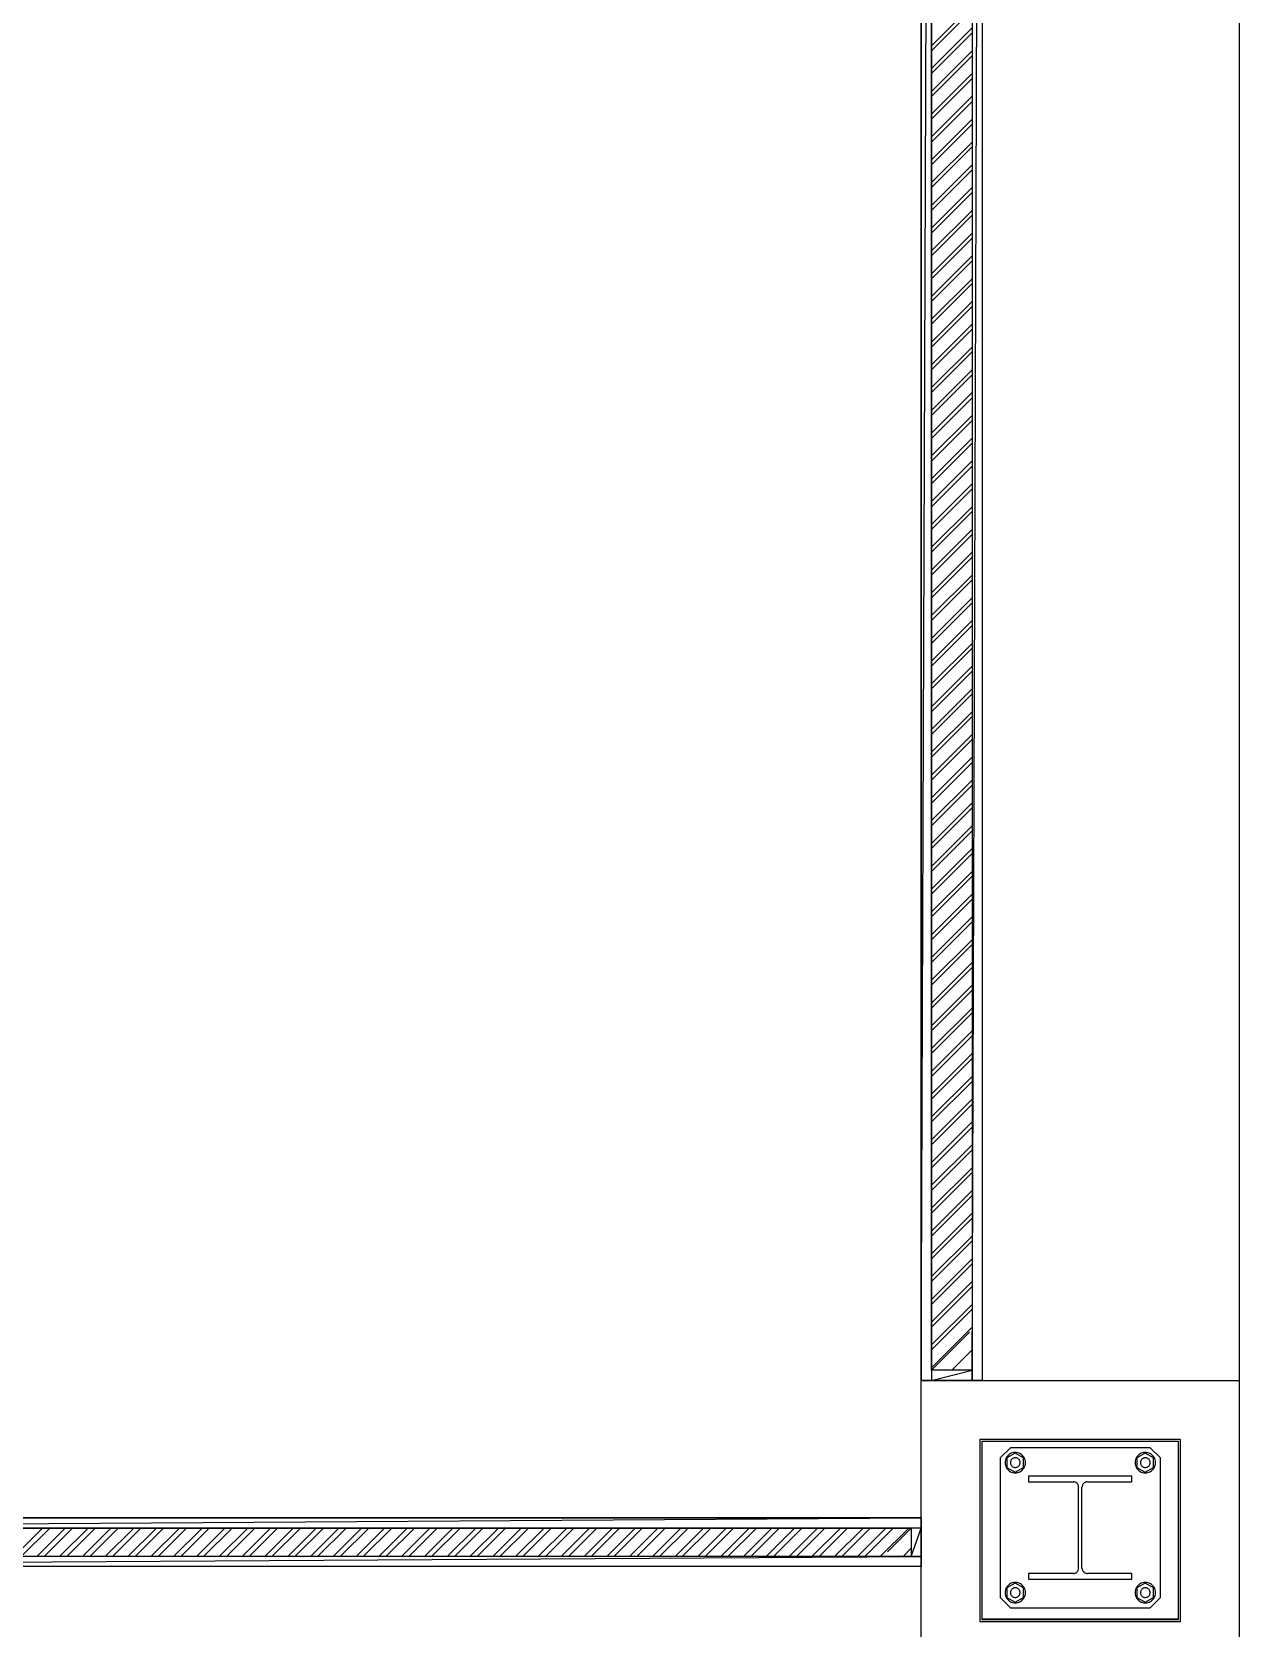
# Model space of a CAD drawing. Header units: millimetres. Extents: x 7649 to 34105, y 3983 to 25377.
# Drawn here: x 31133 to 34105, y 12767 to 16697 of the extents above; entities that cross this region are included whole.
import ezdxf

# ---------------------------------------------------------------- set-up
doc = ezdxf.new("R2010")
doc.units = ezdxf.units.MM

msp = doc.modelspace()

# ---------------------------------------------------------------- linework, layer by layer
at = {"layer": 'GEOMETRY', "color": 7}
for p, q in [((34105.14444, 21876.45556), (34105.14444, 5374.92222)), ((33322.50694, 20636.61806), (33322.50694, 13376.45139)), ((33322.50694, 13376.45139), (33347.90694, 20636.61806)), ((33322.50694, 13376.45139), (33347.90694, 20636.61806)), ((33347.90694, 20636.61806), (33347.90694, 13376.45139)), ((33447.91944, 20636.61806), (33447.91944, 13376.45139)), ((33447.91944, 13376.45139), (33472.79028, 20636.61806)), ((33447.91944, 13376.45139), (33472.79028, 20636.61806)), ((33472.79028, 20636.61806), (33472.79028, 13376.45139)), ((33347.90694, 16663.10556), (33447.91944, 16763.11806)), ((33347.90694, 16650.93472), (33447.91944, 16750.94722)), ((33347.90694, 16607.01389), (33447.91944, 16707.02639)), ((33347.90694, 16594.84306), (33447.91944, 16694.85556)), ((33347.90694, 16550.92222), (33447.91944, 16650.93472)), ((33347.90694, 16538.22222), (33447.91944, 16638.23472)), ((33347.90694, 16494.83056), (33447.91944, 16594.84306)), ((33347.90694, 16482.13056), (33447.91944, 16582.14306)), ((33347.90694, 16438.73889), (33447.91944, 16538.75139)), ((33347.90694, 16426.03889), (33447.91944, 16526.05139)), ((33347.90694, 16382.64722), (33447.91944, 16482.13056)), ((33347.90694, 16369.94722), (33447.91944, 16469.95972)), ((33347.90694, 16326.02639), (33447.91944, 16426.03889)), ((33347.90694, 16313.85556), (33447.91944, 16413.86806)), ((33347.90694, 16269.93472), (33447.91944, 16369.94722)), ((33347.90694, 16257.76389), (33447.91944, 16357.77639)), ((33347.90694, 16213.84306), (33447.91944, 16313.85556)), ((33347.90694, 16201.67222), (33447.91944, 16301.68472)), ((33347.90694, 16157.75139), (33447.91944, 16257.76389)), ((33347.90694, 16145.58056), (33447.91944, 16245.59306)), ((33347.90694, 16101.65972), (33447.91944, 16201.67222)), ((33347.90694, 16089.48889), (33447.91944, 16189.50139)), ((33347.90694, 16045.56806), (33447.91944, 16145.58056)), ((33347.90694, 16033.39722), (33447.91944, 16133.40972)), ((33347.90694, 15989.47639), (33447.91944, 16089.48889)), ((33347.90694, 15977.30556), (33447.91944, 16077.31806)), ((33347.90694, 15933.38472), (33447.91944, 16033.39722)), ((33347.90694, 15921.21389), (33447.91944, 16021.22639)), ((33347.90694, 15877.29306), (33447.91944, 15977.30556)), ((33347.90694, 15865.12222), (33447.91944, 15965.13472)), ((33347.90694, 15821.20139), (33447.91944, 15921.21389)), ((33347.90694, 15809.03056), (33447.91944, 15909.04306)), ((33347.90694, 15765.10972), (33447.91944, 15865.12222)), ((33347.90694, 15752.93889), (33447.91944, 15852.95139)), ((33347.90694, 15709.01806), (33447.91944, 15809.03056)), ((33347.90694, 15696.31806), (33447.91944, 15796.33056)), ((33347.90694, 15652.92639), (33447.91944, 15752.93889)), ((33347.90694, 15640.22639), (33447.91944, 15740.23889)), ((33347.90694, 15596.83472), (33447.91944, 15696.84722)), ((33347.90694, 15584.13472), (33447.91944, 15684.14722)), ((33347.90694, 15540.74306), (33447.91944, 15640.75556)), ((33347.90694, 15528.04306), (33447.91944, 15628.05556)), ((33347.90694, 15484.12222), (33447.91944, 15584.13472)), ((33347.90694, 15471.95139), (33447.91944, 15571.96389)), ((33347.90694, 15428.03056), (33447.91944, 15528.04306)), ((33347.90694, 15415.85972), (33447.91944, 15515.87222)), ((33347.90694, 15371.93889), (33447.91944, 15471.95139)), ((33347.90694, 15359.76806), (33447.91944, 15459.78056)), ((33347.90694, 15315.84722), (33447.91944, 15415.85972)), ((33347.90694, 15303.67639), (33447.91944, 15403.68889)), ((33347.90694, 15259.75556), (33447.91944, 15359.76806)), ((33347.90694, 15247.58472), (33447.91944, 15347.59722)), ((33347.90694, 15203.66389), (33447.91944, 15303.67639)), ((33347.90694, 15191.49306), (33447.91944, 15291.50556)), ((33347.90694, 15147.57222), (33447.91944, 15247.58472)), ((33347.90694, 15135.40139), (33447.91944, 15235.41389)), ((33347.90694, 15091.48056), (33447.91944, 15191.49306)), ((33347.90694, 15079.30972), (33447.91944, 15179.32222)), ((33347.90694, 15035.38889), (33447.91944, 15135.40139)), ((33347.90694, 15023.21806), (33447.91944, 15123.23056)), ((33347.90694, 14979.29722), (33447.91944, 15079.30972)), ((33347.90694, 14967.12639), (33447.91944, 15067.13889)), ((33347.90694, 14923.20556), (33447.91944, 15023.21806)), ((33347.90694, 14911.03472), (33447.91944, 15011.04722)), ((33347.90694, 14867.11389), (33447.91944, 14967.12639)), ((33347.90694, 14854.41389), (33447.91944, 14954.42639)), ((33347.90694, 14811.02222), (33447.91944, 14911.03472)), ((33347.90694, 14798.32222), (33447.91944, 14898.33472)), ((33347.90694, 14754.93056), (33447.91944, 14854.94306)), ((33347.90694, 14742.23056), (33447.91944, 14842.24306)), ((33347.90694, 14698.83889), (33447.91944, 14798.85139)), ((33347.90694, 14686.13889), (33447.91944, 14786.15139)), ((33347.90694, 14642.21806), (33447.91944, 14742.23056)), ((33347.90694, 14630.04722), (33447.91944, 14730.05972)), ((33347.90694, 14586.12639), (33447.91944, 14686.13889)), ((33347.90694, 14573.95556), (33447.91944, 14673.96806)), ((33347.90694, 14530.03472), (33447.91944, 14630.04722)), ((33347.90694, 14517.86389), (33447.91944, 14617.87639)), ((33347.90694, 14473.94306), (33447.91944, 14573.95556)), ((33347.90694, 14461.77222), (33447.91944, 14561.78472)), ((33347.90694, 14417.85139), (33447.91944, 14517.86389)), ((33347.90694, 14405.68056), (33447.91944, 14505.69306)), ((33347.90694, 14361.75972), (33447.91944, 14461.77222)), ((33347.90694, 14349.58889), (33447.91944, 14449.60139)), ((33347.90694, 14305.66806), (33447.91944, 14405.68056)), ((33347.90694, 14293.49722), (33447.91944, 14393.50972)), ((33347.90694, 14249.57639), (33447.91944, 14349.58889)), ((33347.90694, 14237.40556), (33447.91944, 14337.41806)), ((33347.90694, 14193.48472), (33447.91944, 14293.49722)), ((33347.90694, 14181.31389), (33447.91944, 14281.32639)), ((33347.90694, 14137.39306), (33447.91944, 14237.40556)), ((33347.90694, 14125.22222), (33447.91944, 14225.23472)), ((33347.90694, 14081.30139), (33447.91944, 14181.31389)), ((33347.90694, 14069.13056), (33447.91944, 14169.14306)), ((33347.90694, 14025.20972), (33447.91944, 14125.22222)), ((33347.90694, 14013.03889), (33447.91944, 14112.52222)), ((33347.90694, 13969.11806), (33447.91944, 14069.13056)), ((33347.90694, 13956.41806), (33447.91944, 14056.43056)), ((33347.90694, 13913.02639), (33447.91944, 14013.03889)), ((33347.90694, 13900.32639), (33447.91944, 14000.33889)), ((33347.90694, 13856.93472), (33447.91944, 13956.94722)), ((33347.90694, 13844.23472), (33447.91944, 13944.24722)), ((33347.90694, 13800.31389), (33447.91944, 13900.32639)), ((33347.90694, 13788.14306), (33447.91944, 13888.15556)), ((33347.90694, 13744.22222), (33447.91944, 13844.23472)), ((33347.90694, 13732.05139), (33447.91944, 13832.06389)), ((33347.90694, 13688.13056), (33447.91944, 13788.14306)), ((33347.90694, 13675.95972), (33447.91944, 13775.97222)), ((33347.90694, 13632.03889), (33447.91944, 13732.05139)), ((33347.90694, 13619.86806), (33447.91944, 13719.88056)), ((33347.90694, 13575.94722), (33447.91944, 13675.95972)), ((33347.90694, 13563.77639), (33447.91944, 13663.78889)), ((33347.90694, 13519.85556), (33447.91944, 13619.86806)), ((33347.90694, 13507.68472), (33447.91944, 13607.69722)), ((33347.90694, 13463.76389), (33447.91944, 13563.77639)), ((33347.90694, 13451.59306), (33447.91944, 13551.60556)), ((33347.90694, 13407.67222), (33447.91944, 13507.68472)), ((33347.90694, 13401.85139), (33441.56944, 13495.51389)), ((33397.64861, 13401.85139), (33447.91944, 13451.59306)), ((33347.90694, 13401.85139), (33385.47778, 13439.42222)), ((33347.90694, 13376.45139), (33322.50694, 13376.45139)), ((33347.90694, 13401.85139), (33347.90694, 13376.45139)), ((33347.90694, 13376.45139), (33447.91944, 13401.85139)), ((33447.91944, 13401.85139), (33347.90694, 13401.85139)), ((33347.90694, 13376.45139), (33447.91944, 13401.85139)), ((33447.91944, 13376.45139), (33347.90694, 13376.45139)), ((33447.91944, 13401.85139), (33447.91944, 13376.45139)), ((33472.79028, 13376.45139), (33447.91944, 13376.45139)), ((33542.11111, 13210.82222), (33516.71111, 13185.42222)), ((33886.06944, 13210.82222), (33542.11111, 13210.82222)), ((33911.46944, 13185.42222), (33886.06944, 13210.82222)), ((33516.71111, 13185.42222), (33516.71111, 12841.99306)), ((33529.11139, 13177.45596), (33528.88194, 13174.04514)), ((33528.88194, 13174.04514), (33529.11139, 13170.63432)), ((33529.77977, 13180.72729), (33529.11139, 13177.45596)), ((33529.11139, 13170.63432), (33529.77977, 13167.36299)), ((33530.85715, 13183.82917), (33529.77977, 13180.72729)), ((33532.31357, 13186.73167), (33530.85715, 13183.82917)), ((33534.11909, 13189.40484), (33532.31357, 13186.73167)), ((33553.75278, 13197.59306), (33533.64444, 13185.42222)), ((33533.64444, 13185.42222), (33533.64444, 13162.13889)), ((33536.24377, 13191.81873), (33534.11909, 13189.40484)), ((33538.65767, 13193.94341), (33536.24377, 13191.81873)), ((33541.33084, 13195.74893), (33538.65767, 13193.94341)), ((33544.23333, 13197.20535), (33541.33084, 13195.74893)), ((33542.21981, 13175.66068), (33542.11111, 13174.04514)), ((33542.11111, 13174.04514), (33542.21981, 13172.4296)), ((33542.53644, 13177.21018), (33542.21981, 13175.66068)), ((33542.21981, 13172.4296), (33542.53644, 13170.8801)), ((33543.04681, 13178.67945), (33542.53644, 13177.21018)), ((33542.53644, 13170.8801), (33543.04681, 13169.41083)), ((33543.73674, 13180.0543), (33543.04681, 13178.67945)), ((33543.04681, 13169.41083), (33543.73674, 13168.03597)), ((33544.59203, 13181.32055), (33543.73674, 13180.0543)), ((33543.73674, 13168.03597), (33544.59203, 13166.76973)), ((33547.33522, 13198.28273), (33544.23333, 13197.20535)), ((33545.5985, 13182.464), (33544.59203, 13181.32055)), ((33546.74195, 13183.47047), (33545.5985, 13182.464)), ((33548.0082, 13184.32576), (33546.74195, 13183.47047)), ((33550.60654, 13198.95111), (33547.33522, 13198.28273)), ((33549.38305, 13185.01569), (33548.0082, 13184.32576)), ((33550.85232, 13185.52606), (33549.38305, 13185.01569)), ((33554.01736, 13199.18056), (33550.60654, 13198.95111)), ((33552.40182, 13185.84269), (33550.85232, 13185.52606)), ((33554.01736, 13185.95139), (33552.40182, 13185.84269)), ((33574.39028, 13185.42222), (33553.75278, 13197.59306)), ((33557.42818, 13198.95111), (33554.01736, 13199.18056)), ((33555.6329, 13185.84269), (33554.01736, 13185.95139)), ((33557.1824, 13185.52606), (33555.6329, 13185.84269)), ((33558.65167, 13185.01569), (33557.1824, 13185.52606)), ((33560.69951, 13198.28273), (33557.42818, 13198.95111)), ((33560.02653, 13184.32576), (33558.65167, 13185.01569)), ((33561.29277, 13183.47047), (33560.02653, 13184.32576)), ((33563.80139, 13197.20535), (33560.69951, 13198.28273)), ((33562.43623, 13182.464), (33561.29277, 13183.47047)), ((33563.44269, 13181.32055), (33562.43623, 13182.464)), ((33564.29799, 13180.0543), (33563.44269, 13181.32055)), ((33563.44269, 13166.76973), (33564.29799, 13168.03597)), ((33566.70389, 13195.74893), (33563.80139, 13197.20535)), ((33564.98791, 13178.67945), (33564.29799, 13180.0543)), ((33564.29799, 13168.03597), (33564.98791, 13169.41083)), ((33565.49829, 13177.21018), (33564.98791, 13178.67945)), ((33564.98791, 13169.41083), (33565.49829, 13170.8801)), ((33565.81491, 13175.66068), (33565.49829, 13177.21018)), ((33565.49829, 13170.8801), (33565.81491, 13172.4296)), ((33565.92361, 13174.04514), (33565.81491, 13175.66068)), ((33565.81491, 13172.4296), (33565.92361, 13174.04514)), ((33569.37706, 13193.94341), (33566.70389, 13195.74893)), ((33571.79095, 13191.81873), (33569.37706, 13193.94341)), ((33573.91564, 13189.40484), (33571.79095, 13191.81873)), ((33575.72116, 13186.73167), (33573.91564, 13189.40484)), ((33574.39028, 13162.13889), (33574.39028, 13185.42222)), ((33577.17758, 13183.82917), (33575.72116, 13186.73167)), ((33578.25495, 13180.72729), (33577.17758, 13183.82917)), ((33578.92333, 13177.45596), (33578.25495, 13180.72729)), ((33578.25495, 13167.36299), (33578.92333, 13170.63432)), ((33579.15278, 13174.04514), (33578.92333, 13177.45596)), ((33578.92333, 13170.63432), (33579.15278, 13174.04514)), ((33849.25723, 13177.45596), (33849.02778, 13174.04514)), ((33849.02778, 13174.04514), (33849.25723, 13170.63432)), ((33849.92561, 13180.72729), (33849.25723, 13177.45596)), ((33849.25723, 13170.63432), (33849.92561, 13167.36299)), ((33851.00298, 13183.82917), (33849.92561, 13180.72729)), ((33852.4594, 13186.73167), (33851.00298, 13183.82917)), ((33854.26492, 13189.40484), (33852.4594, 13186.73167)), ((33873.89861, 13197.59306), (33853.79028, 13185.42222)), ((33853.79028, 13185.42222), (33853.79028, 13162.13889)), ((33856.3896, 13191.81873), (33854.26492, 13189.40484)), ((33858.8035, 13193.94341), (33856.3896, 13191.81873)), ((33861.47667, 13195.74893), (33858.8035, 13193.94341)), ((33864.37917, 13197.20535), (33861.47667, 13195.74893)), ((33862.36564, 13175.66068), (33862.25694, 13174.04514)), ((33862.25694, 13174.04514), (33862.36564, 13172.4296)), ((33862.68227, 13177.21018), (33862.36564, 13175.66068)), ((33862.36564, 13172.4296), (33862.68227, 13170.8801)), ((33863.19264, 13178.67945), (33862.68227, 13177.21018)), ((33862.68227, 13170.8801), (33863.19264, 13169.41083)), ((33863.88257, 13180.0543), (33863.19264, 13178.67945)), ((33863.19264, 13169.41083), (33863.88257, 13168.03597)), ((33864.73786, 13181.32055), (33863.88257, 13180.0543)), ((33863.88257, 13168.03597), (33864.73786, 13166.76973)), ((33867.48105, 13198.28273), (33864.37917, 13197.20535)), ((33865.74433, 13182.464), (33864.73786, 13181.32055)), ((33866.88778, 13183.47047), (33865.74433, 13182.464)), ((33868.15403, 13184.32576), (33866.88778, 13183.47047)), ((33870.75237, 13198.95111), (33867.48105, 13198.28273)), ((33869.52888, 13185.01569), (33868.15403, 13184.32576)), ((33870.99816, 13185.52606), (33869.52888, 13185.01569)), ((33874.16319, 13199.18056), (33870.75237, 13198.95111)), ((33872.54766, 13185.84269), (33870.99816, 13185.52606)), ((33874.16319, 13185.95139), (33872.54766, 13185.84269)), ((33894.53611, 13185.42222), (33873.89861, 13197.59306)), ((33877.57402, 13198.95111), (33874.16319, 13199.18056)), ((33875.77873, 13185.84269), (33874.16319, 13185.95139)), ((33877.32823, 13185.52606), (33875.77873, 13185.84269)), ((33878.7975, 13185.01569), (33877.32823, 13185.52606)), ((33880.84534, 13198.28273), (33877.57402, 13198.95111)), ((33880.17236, 13184.32576), (33878.7975, 13185.01569)), ((33881.43861, 13183.47047), (33880.17236, 13184.32576)), ((33883.94722, 13197.20535), (33880.84534, 13198.28273)), ((33882.58206, 13182.464), (33881.43861, 13183.47047)), ((33883.58853, 13181.32055), (33882.58206, 13182.464)), ((33884.44382, 13180.0543), (33883.58853, 13181.32055)), ((33883.58853, 13166.76973), (33884.44382, 13168.03597)), ((33886.84972, 13195.74893), (33883.94722, 13197.20535)), ((33885.13375, 13178.67945), (33884.44382, 13180.0543)), ((33884.44382, 13168.03597), (33885.13375, 13169.41083)), ((33885.64412, 13177.21018), (33885.13375, 13178.67945)), ((33885.13375, 13169.41083), (33885.64412, 13170.8801)), ((33885.96075, 13175.66068), (33885.64412, 13177.21018)), ((33885.64412, 13170.8801), (33885.96075, 13172.4296)), ((33886.06944, 13174.04514), (33885.96075, 13175.66068)), ((33885.96075, 13172.4296), (33886.06944, 13174.04514)), ((33889.52289, 13193.94341), (33886.84972, 13195.74893)), ((33891.93679, 13191.81873), (33889.52289, 13193.94341)), ((33894.06147, 13189.40484), (33891.93679, 13191.81873)), ((33895.86699, 13186.73167), (33894.06147, 13189.40484)), ((33894.53611, 13162.13889), (33894.53611, 13185.42222)), ((33897.32341, 13183.82917), (33895.86699, 13186.73167)), ((33898.40078, 13180.72729), (33897.32341, 13183.82917)), ((33899.06916, 13177.45596), (33898.40078, 13180.72729)), ((33898.40078, 13167.36299), (33899.06916, 13170.63432)), ((33899.29861, 13174.04514), (33899.06916, 13177.45596)), ((33899.06916, 13170.63432), (33899.29861, 13174.04514)), ((33911.46944, 12841.99306), (33911.46944, 13185.42222)), ((33529.77977, 13167.36299), (33530.85715, 13164.26111)), ((33530.85715, 13164.26111), (33532.31357, 13161.35861)), ((33532.31357, 13161.35861), (33534.11909, 13158.68544)), ((33533.64444, 13162.13889), (33553.75278, 13150.49722)), ((33534.11909, 13158.68544), (33536.24377, 13156.27155)), ((33536.24377, 13156.27155), (33538.65767, 13154.14687)), ((33538.65767, 13154.14687), (33541.33084, 13152.34134)), ((33541.33084, 13152.34134), (33544.23333, 13150.88493)), ((33544.23333, 13150.88493), (33547.33522, 13149.80755)), ((33544.59203, 13166.76973), (33545.5985, 13165.62627)), ((33545.5985, 13165.62627), (33546.74195, 13164.61981)), ((33546.74195, 13164.61981), (33548.0082, 13163.76451)), ((33547.33522, 13149.80755), (33550.60654, 13149.13917)), ((33548.0082, 13163.76451), (33549.38305, 13163.07459)), ((33549.38305, 13163.07459), (33550.85232, 13162.56421)), ((33550.60654, 13149.13917), (33554.01736, 13148.90972)), ((33550.85232, 13162.56421), (33552.40182, 13162.24759)), ((33552.40182, 13162.24759), (33554.01736, 13162.13889)), ((33553.75278, 13150.49722), (33574.39028, 13162.13889)), ((33554.01736, 13162.13889), (33555.6329, 13162.24759)), ((33554.01736, 13148.90972), (33557.42818, 13149.13917)), ((33555.6329, 13162.24759), (33557.1824, 13162.56421)), ((33557.1824, 13162.56421), (33558.65167, 13163.07459)), ((33557.42818, 13149.13917), (33560.69951, 13149.80755)), ((33558.65167, 13163.07459), (33560.02653, 13163.76451)), ((33560.02653, 13163.76451), (33561.29277, 13164.61981)), ((33560.69951, 13149.80755), (33563.80139, 13150.88493)), ((33561.29277, 13164.61981), (33562.43623, 13165.62627)), ((33562.43623, 13165.62627), (33563.44269, 13166.76973)), ((33563.80139, 13150.88493), (33566.70389, 13152.34134)), ((33566.70389, 13152.34134), (33569.37706, 13154.14687)), ((33569.37706, 13154.14687), (33571.79095, 13156.27155)), ((33571.79095, 13156.27155), (33573.91564, 13158.68544)), ((33573.91564, 13158.68544), (33575.72116, 13161.35861)), ((33575.72116, 13161.35861), (33577.17758, 13164.26111)), ((33577.17758, 13164.26111), (33578.25495, 13167.36299)), ((33841.09028, 13140.97222), (33586.56111, 13140.97222)), ((33586.56111, 13140.97222), (33586.56111, 13126.68472)), ((33841.09028, 13126.68472), (33841.09028, 13140.97222)), ((33849.92561, 13167.36299), (33851.00298, 13164.26111)), ((33851.00298, 13164.26111), (33852.4594, 13161.35861)), ((33852.4594, 13161.35861), (33854.26492, 13158.68544)), ((33853.79028, 13162.13889), (33873.89861, 13150.49722)), ((33854.26492, 13158.68544), (33856.3896, 13156.27155)), ((33856.3896, 13156.27155), (33858.8035, 13154.14687)), ((33858.8035, 13154.14687), (33861.47667, 13152.34134)), ((33861.47667, 13152.34134), (33864.37917, 13150.88493)), ((33864.37917, 13150.88493), (33867.48105, 13149.80755)), ((33864.73786, 13166.76973), (33865.74433, 13165.62627)), ((33865.74433, 13165.62627), (33866.88778, 13164.61981)), ((33866.88778, 13164.61981), (33868.15403, 13163.76451)), ((33867.48105, 13149.80755), (33870.75237, 13149.13917)), ((33868.15403, 13163.76451), (33869.52888, 13163.07459)), ((33869.52888, 13163.07459), (33870.99816, 13162.56421)), ((33870.75237, 13149.13917), (33874.16319, 13148.90972)), ((33870.99816, 13162.56421), (33872.54766, 13162.24759)), ((33872.54766, 13162.24759), (33874.16319, 13162.13889)), ((33873.89861, 13150.49722), (33894.53611, 13162.13889)), ((33874.16319, 13162.13889), (33875.77873, 13162.24759)), ((33874.16319, 13148.90972), (33877.57402, 13149.13917)), ((33875.77873, 13162.24759), (33877.32823, 13162.56421)), ((33877.32823, 13162.56421), (33878.7975, 13163.07459)), ((33877.57402, 13149.13917), (33880.84534, 13149.80755)), ((33878.7975, 13163.07459), (33880.17236, 13163.76451)), ((33880.17236, 13163.76451), (33881.43861, 13164.61981)), ((33880.84534, 13149.80755), (33883.94722, 13150.88493)), ((33881.43861, 13164.61981), (33882.58206, 13165.62627)), ((33882.58206, 13165.62627), (33883.58853, 13166.76973)), ((33883.94722, 13150.88493), (33886.84972, 13152.34134)), ((33886.84972, 13152.34134), (33889.52289, 13154.14687)), ((33889.52289, 13154.14687), (33891.93679, 13156.27155)), ((33891.93679, 13156.27155), (33894.06147, 13158.68544)), ((33894.06147, 13158.68544), (33895.86699, 13161.35861)), ((33895.86699, 13161.35861), (33897.32341, 13164.26111)), ((33897.32341, 13164.26111), (33898.40078, 13167.36299)), ((33586.56111, 13126.68472), (33697.15694, 13126.68472)), ((33699.10914, 13126.5712), (33697.42153, 13126.68472)), ((33700.72768, 13126.24051), (33699.10914, 13126.5712)), ((33702.26235, 13125.70747), (33700.72768, 13126.24051)), ((33703.69834, 13124.9869), (33702.26235, 13125.70747)), ((33705.02084, 13124.09362), (33703.69834, 13124.9869)), ((33706.21505, 13123.04244), (33705.02084, 13124.09362)), ((33707.26616, 13121.84818), (33706.21505, 13123.04244)), ((33708.15935, 13120.52566), (33707.26616, 13121.84818)), ((33708.87984, 13119.08969), (33708.15935, 13120.52566)), ((33709.4128, 13117.5551), (33708.87984, 13119.08969)), ((33709.74344, 13115.9367), (33709.4128, 13117.5551)), ((33709.85694, 13114.24931), (33709.74344, 13115.9367)), ((33709.85694, 12913.43056), (33709.85694, 13113.98472)), ((33718.32361, 12913.43056), (33718.32361, 13113.98472)), ((33718.96628, 13115.9367), (33718.85278, 13114.24931)), ((33719.29692, 13117.5551), (33718.96628, 13115.9367)), ((33719.82988, 13119.08969), (33719.29692, 13117.5551)), ((33720.55037, 13120.52566), (33719.82988, 13119.08969)), ((33721.44357, 13121.84818), (33720.55037, 13120.52566)), ((33722.49467, 13123.04244), (33721.44357, 13121.84818)), ((33723.68888, 13124.09362), (33722.49467, 13123.04244)), ((33725.01138, 13124.9869), (33723.68888, 13124.09362)), ((33726.44737, 13125.70747), (33725.01138, 13124.9869)), ((33727.98204, 13126.24051), (33726.44737, 13125.70747)), ((33729.60058, 13126.5712), (33727.98204, 13126.24051)), ((33731.28819, 13126.68472), (33729.60058, 13126.5712)), ((33731.02361, 13126.68472), (33841.09028, 13126.68472)), ((29368.04444, 13012.91389), (33322.50694, 13038.31389)), ((29368.04444, 13012.91389), (33322.50694, 13038.31389)), ((33322.50694, 13038.31389), (29368.04444, 13038.31389)), ((33322.50694, 13012.91389), (29368.04444, 13012.91389)), ((31088.89444, 12943.06389), (31158.74444, 13012.91389)), ((31106.35694, 12943.06389), (31176.73611, 13012.91389)), ((31144.98611, 12943.06389), (31214.83611, 13012.91389)), ((31162.97778, 12943.06389), (31232.82778, 13012.91389)), ((31201.07778, 12943.06389), (31270.92778, 13012.91389)), ((31219.06944, 12943.06389), (31288.91944, 13012.91389)), ((31257.16944, 12943.06389), (31327.01944, 13012.91389)), ((31275.16111, 12943.06389), (31345.01111, 13012.91389)), ((31313.26111, 12943.06389), (31383.64028, 13012.91389)), ((31331.25278, 12943.06389), (31401.10278, 13012.91389)), ((31369.35278, 12943.06389), (31439.73194, 13012.91389)), ((31387.34444, 12943.06389), (31457.19444, 13012.91389)), ((31425.44444, 12943.06389), (31495.82361, 13012.91389)), ((31443.43611, 12943.06389), (31513.28611, 13012.91389)), ((31481.53611, 12943.06389), (31551.91528, 13012.91389)), ((31499.52778, 12943.06389), (31569.37778, 13012.91389)), ((31538.15694, 12943.06389), (31608.00694, 13012.91389)), ((31555.61944, 12943.06389), (31625.46944, 13012.91389)), ((31594.24861, 12943.06389), (31664.09861, 13012.91389)), ((31611.71111, 12943.06389), (31681.56111, 13012.91389)), ((31650.34028, 12943.06389), (31720.19028, 13012.91389)), ((31667.80278, 12943.06389), (31737.65278, 13012.91389)), ((31706.43194, 12943.06389), (31776.28194, 13012.91389)), ((31723.89444, 12943.06389), (31793.74444, 13012.91389)), ((31762.52361, 12943.06389), (31832.37361, 13012.91389)), ((31779.98611, 12943.06389), (31850.36528, 13012.91389)), ((31818.61528, 12943.06389), (31888.46528, 13012.91389)), ((31836.07778, 12943.06389), (31906.45694, 13012.91389)), ((31874.70694, 12943.06389), (31944.55694, 13012.91389)), ((31892.16944, 12943.06389), (31962.54861, 13012.91389)), ((31930.79861, 12943.06389), (32000.64861, 13012.91389)), ((31948.26111, 12943.06389), (32018.64028, 13012.91389)), ((31986.89028, 12943.06389), (32056.74028, 13012.91389)), ((32004.35278, 12943.06389), (32074.73194, 13012.91389)), ((32042.98194, 12943.06389), (32112.83194, 13012.91389)), ((32060.97361, 12943.06389), (32130.82361, 13012.91389)), ((32099.07361, 12943.06389), (32168.92361, 13012.91389)), ((32117.06528, 12943.06389), (32186.91528, 13012.91389)), ((32155.16528, 12943.06389), (32225.54444, 13012.91389)), ((32173.15694, 12943.06389), (32243.00694, 13012.91389)), ((32211.25694, 12943.06389), (32281.63611, 13012.91389)), ((32229.24861, 12943.06389), (32299.09861, 13012.91389)), ((32267.34861, 12943.06389), (32337.72778, 13012.91389)), ((32285.34028, 12943.06389), (32355.19028, 13012.91389)), ((32323.44028, 12943.06389), (32393.81944, 13012.91389)), ((32341.43194, 12943.06389), (32411.28194, 13012.91389)), ((32379.53194, 12943.06389), (32449.91111, 13012.91389)), ((32397.52361, 12943.06389), (32467.37361, 13012.91389)), ((32436.15278, 12943.06389), (32506.00278, 13012.91389)), ((32453.61528, 12943.06389), (32523.46528, 13012.91389)), ((32492.24444, 12943.06389), (32562.09444, 13012.91389)), ((32509.70694, 12943.06389), (32579.55694, 13012.91389)), ((32548.33611, 12943.06389), (32618.18611, 13012.91389)), ((32565.79861, 12943.06389), (32635.64861, 13012.91389)), ((32604.42778, 12943.06389), (32674.27778, 13012.91389)), ((32621.89028, 12943.06389), (32691.74028, 13012.91389)), ((32660.51944, 12943.06389), (32730.36944, 13012.91389)), ((32677.98194, 12943.06389), (32748.36111, 13012.91389)), ((32716.61111, 12943.06389), (32786.46111, 13012.91389)), ((32734.07361, 12943.06389), (32804.45278, 13012.91389)), ((32772.70278, 12943.06389), (32842.55278, 13012.91389)), ((32790.16528, 12943.06389), (32860.54444, 13012.91389)), ((32828.79444, 12943.06389), (32898.64444, 13012.91389)), ((32846.25694, 12943.06389), (32916.63611, 13012.91389)), ((32884.88611, 12943.06389), (32954.73611, 13012.91389)), ((32902.87778, 12943.06389), (32972.72778, 13012.91389)), ((32940.97778, 12943.06389), (33010.82778, 13012.91389)), ((32958.96944, 12943.06389), (33028.81944, 13012.91389)), ((32997.06944, 12943.06389), (33066.91944, 13012.91389)), ((33015.06111, 12943.06389), (33084.91111, 13012.91389)), ((33053.16111, 12943.06389), (33123.54028, 13012.91389)), ((33071.15278, 12943.06389), (33141.00278, 13012.91389)), ((33109.25278, 12943.06389), (33179.63194, 13012.91389)), ((33127.24444, 12943.06389), (33197.09444, 13012.91389)), ((33165.34444, 12943.06389), (33235.72361, 13012.91389)), ((33183.33611, 12943.06389), (33253.18611, 13012.91389)), ((33221.43611, 12943.06389), (33291.81528, 13012.91389)), ((33239.42778, 12954.70556), (33297.63611, 13012.91389)), ((33295.51944, 13010.79722), (33297.63611, 13012.91389)), ((33297.63611, 12943.06389), (33322.50694, 13012.91389)), ((33297.63611, 12943.06389), (33322.50694, 13012.91389)), ((33322.50694, 13012.91389), (33297.63611, 13012.91389)), ((33297.63611, 13012.91389), (33297.63611, 12943.06389)), ((33322.50694, 13038.31389), (33322.50694, 13012.91389)), ((33322.50694, 13012.91389), (33322.50694, 12943.06389)), ((29368.04444, 12918.19306), (33322.50694, 12943.06389)), ((29368.04444, 12918.19306), (33322.50694, 12943.06389)), ((33322.50694, 12943.06389), (29368.04444, 12943.06389)), ((33278.05694, 12943.06389), (33297.63611, 12963.17222)), ((33322.50694, 12943.06389), (33297.63611, 12943.06389)), ((33322.50694, 12943.06389), (33322.50694, 12918.19306)), ((33322.50694, 12918.19306), (29368.04444, 12918.19306)), ((33697.15694, 12900.73056), (33586.56111, 12900.73056)), ((33586.56111, 12900.73056), (33586.56111, 12886.97222)), ((33697.42153, 12901.25972), (33699.10914, 12901.37324)), ((33699.10914, 12901.37324), (33700.72768, 12901.70393)), ((33700.72768, 12901.70393), (33702.26235, 12902.23697)), ((33702.26235, 12902.23697), (33703.69834, 12902.95754)), ((33703.69834, 12902.95754), (33705.02084, 12903.85083)), ((33705.02084, 12903.85083), (33706.21505, 12904.90201)), ((33706.21505, 12904.90201), (33707.26616, 12906.09627)), ((33707.26616, 12906.09627), (33708.15935, 12907.41879)), ((33708.15935, 12907.41879), (33708.87984, 12908.85475)), ((33708.87984, 12908.85475), (33709.4128, 12910.38934)), ((33709.4128, 12910.38934), (33709.74344, 12912.00775)), ((33709.74344, 12912.00775), (33709.85694, 12913.69514)), ((33718.85278, 12913.69514), (33718.96628, 12912.00775)), ((33718.96628, 12912.00775), (33719.29692, 12910.38934)), ((33719.29692, 12910.38934), (33719.82988, 12908.85475)), ((33719.82988, 12908.85475), (33720.55037, 12907.41879)), ((33720.55037, 12907.41879), (33721.44357, 12906.09627)), ((33721.44357, 12906.09627), (33722.49467, 12904.90201)), ((33722.49467, 12904.90201), (33723.68888, 12903.85083)), ((33723.68888, 12903.85083), (33725.01138, 12902.95754)), ((33725.01138, 12902.95754), (33726.44737, 12902.23697)), ((33726.44737, 12902.23697), (33727.98204, 12901.70393)), ((33727.98204, 12901.70393), (33729.60058, 12901.37324)), ((33729.60058, 12901.37324), (33731.28819, 12901.25972)), ((33841.09028, 12900.73056), (33731.02361, 12900.73056)), ((33841.09028, 12886.97222), (33841.09028, 12900.73056)), ((33529.11139, 12857.31013), (33528.88194, 12853.89931)), ((33528.88194, 12853.89931), (33529.11139, 12850.48848)), ((33529.77977, 12860.58145), (33529.11139, 12857.31013)), ((33530.85715, 12863.68333), (33529.77977, 12860.58145)), ((33532.31357, 12866.58583), (33530.85715, 12863.68333)), ((33534.11909, 12869.259), (33532.31357, 12866.58583)), ((33553.75278, 12877.44722), (33533.64444, 12865.80556)), ((33533.64444, 12865.80556), (33533.64444, 12841.99306)), ((33536.24377, 12871.6729), (33534.11909, 12869.259)), ((33538.65767, 12873.79758), (33536.24377, 12871.6729)), ((33541.33084, 12875.6031), (33538.65767, 12873.79758)), ((33544.23333, 12877.05952), (33541.33084, 12875.6031)), ((33542.21981, 12855.51484), (33542.11111, 12853.89931)), ((33542.11111, 12853.89931), (33542.21981, 12852.28377)), ((33542.53644, 12857.06434), (33542.21981, 12855.51484)), ((33543.04681, 12858.53362), (33542.53644, 12857.06434)), ((33543.73674, 12859.90847), (33543.04681, 12858.53362)), ((33544.59203, 12861.17472), (33543.73674, 12859.90847)), ((33547.33522, 12878.13689), (33544.23333, 12877.05952)), ((33545.5985, 12862.31817), (33544.59203, 12861.17472)), ((33546.74195, 12863.32464), (33545.5985, 12862.31817)), ((33548.0082, 12864.17993), (33546.74195, 12863.32464)), ((33550.60654, 12878.80527), (33547.33522, 12878.13689)), ((33549.38305, 12864.86986), (33548.0082, 12864.17993)), ((33550.85232, 12865.38023), (33549.38305, 12864.86986)), ((33554.01736, 12879.03472), (33550.60654, 12878.80527)), ((33552.40182, 12865.69686), (33550.85232, 12865.38023)), ((33554.01736, 12865.80556), (33552.40182, 12865.69686)), ((33574.39028, 12865.80556), (33553.75278, 12877.44722)), ((33557.42818, 12878.80527), (33554.01736, 12879.03472)), ((33555.6329, 12865.69686), (33554.01736, 12865.80556)), ((33557.1824, 12865.38023), (33555.6329, 12865.69686)), ((33558.65167, 12864.86986), (33557.1824, 12865.38023)), ((33560.69951, 12878.13689), (33557.42818, 12878.80527)), ((33560.02653, 12864.17993), (33558.65167, 12864.86986)), ((33561.29277, 12863.32464), (33560.02653, 12864.17993)), ((33563.80139, 12877.05952), (33560.69951, 12878.13689)), ((33562.43623, 12862.31817), (33561.29277, 12863.32464)), ((33563.44269, 12861.17472), (33562.43623, 12862.31817)), ((33564.29799, 12859.90847), (33563.44269, 12861.17472)), ((33566.70389, 12875.6031), (33563.80139, 12877.05952)), ((33564.98791, 12858.53362), (33564.29799, 12859.90847)), ((33565.49829, 12857.06434), (33564.98791, 12858.53362)), ((33565.81491, 12855.51484), (33565.49829, 12857.06434)), ((33565.92361, 12853.89931), (33565.81491, 12855.51484)), ((33565.81491, 12852.28377), (33565.92361, 12853.89931)), ((33569.37706, 12873.79758), (33566.70389, 12875.6031)), ((33571.79095, 12871.6729), (33569.37706, 12873.79758)), ((33573.91564, 12869.259), (33571.79095, 12871.6729)), ((33575.72116, 12866.58583), (33573.91564, 12869.259)), ((33574.39028, 12841.99306), (33574.39028, 12865.80556)), ((33577.17758, 12863.68333), (33575.72116, 12866.58583)), ((33578.25495, 12860.58145), (33577.17758, 12863.68333)), ((33578.92333, 12857.31013), (33578.25495, 12860.58145)), ((33579.15278, 12853.89931), (33578.92333, 12857.31013)), ((33578.92333, 12850.48848), (33579.15278, 12853.89931)), ((33586.56111, 12886.97222), (33841.09028, 12886.97222)), ((33849.25723, 12857.31013), (33849.02778, 12853.89931)), ((33849.02778, 12853.89931), (33849.25723, 12850.48848)), ((33849.92561, 12860.58145), (33849.25723, 12857.31013)), ((33851.00298, 12863.68333), (33849.92561, 12860.58145)), ((33852.4594, 12866.58583), (33851.00298, 12863.68333)), ((33854.26492, 12869.259), (33852.4594, 12866.58583)), ((33873.89861, 12877.44722), (33853.79028, 12865.80556)), ((33853.79028, 12865.80556), (33853.79028, 12841.99306)), ((33856.3896, 12871.6729), (33854.26492, 12869.259)), ((33858.8035, 12873.79758), (33856.3896, 12871.6729)), ((33861.47667, 12875.6031), (33858.8035, 12873.79758)), ((33864.37917, 12877.05952), (33861.47667, 12875.6031)), ((33862.36564, 12855.51484), (33862.25694, 12853.89931)), ((33862.25694, 12853.89931), (33862.36564, 12852.28377)), ((33862.68227, 12857.06434), (33862.36564, 12855.51484)), ((33863.19264, 12858.53362), (33862.68227, 12857.06434)), ((33863.88257, 12859.90847), (33863.19264, 12858.53362)), ((33864.73786, 12861.17472), (33863.88257, 12859.90847)), ((33867.48105, 12878.13689), (33864.37917, 12877.05952)), ((33865.74433, 12862.31817), (33864.73786, 12861.17472)), ((33866.88778, 12863.32464), (33865.74433, 12862.31817)), ((33868.15403, 12864.17993), (33866.88778, 12863.32464)), ((33870.75237, 12878.80527), (33867.48105, 12878.13689)), ((33869.52888, 12864.86986), (33868.15403, 12864.17993)), ((33870.99816, 12865.38023), (33869.52888, 12864.86986)), ((33874.16319, 12879.03472), (33870.75237, 12878.80527)), ((33872.54766, 12865.69686), (33870.99816, 12865.38023)), ((33874.16319, 12865.80556), (33872.54766, 12865.69686)), ((33894.53611, 12865.80556), (33873.89861, 12877.44722)), ((33877.57402, 12878.80527), (33874.16319, 12879.03472)), ((33875.77873, 12865.69686), (33874.16319, 12865.80556)), ((33877.32823, 12865.38023), (33875.77873, 12865.69686)), ((33878.7975, 12864.86986), (33877.32823, 12865.38023)), ((33880.84534, 12878.13689), (33877.57402, 12878.80527)), ((33880.17236, 12864.17993), (33878.7975, 12864.86986)), ((33881.43861, 12863.32464), (33880.17236, 12864.17993)), ((33883.94722, 12877.05952), (33880.84534, 12878.13689)), ((33882.58206, 12862.31817), (33881.43861, 12863.32464)), ((33883.58853, 12861.17472), (33882.58206, 12862.31817)), ((33884.44382, 12859.90847), (33883.58853, 12861.17472)), ((33886.84972, 12875.6031), (33883.94722, 12877.05952)), ((33885.13375, 12858.53362), (33884.44382, 12859.90847)), ((33885.64412, 12857.06434), (33885.13375, 12858.53362)), ((33885.96075, 12855.51484), (33885.64412, 12857.06434)), ((33886.06944, 12853.89931), (33885.96075, 12855.51484)), ((33885.96075, 12852.28377), (33886.06944, 12853.89931)), ((33889.52289, 12873.79758), (33886.84972, 12875.6031)), ((33891.93679, 12871.6729), (33889.52289, 12873.79758)), ((33894.06147, 12869.259), (33891.93679, 12871.6729)), ((33895.86699, 12866.58583), (33894.06147, 12869.259)), ((33894.53611, 12841.99306), (33894.53611, 12865.80556)), ((33897.32341, 12863.68333), (33895.86699, 12866.58583)), ((33898.40078, 12860.58145), (33897.32341, 12863.68333)), ((33899.06916, 12857.31013), (33898.40078, 12860.58145)), ((33899.29861, 12853.89931), (33899.06916, 12857.31013)), ((33899.06916, 12850.48848), (33899.29861, 12853.89931)), ((33516.71111, 12841.99306), (33542.11111, 12816.59306)), ((33529.11139, 12850.48848), (33529.77977, 12847.21716)), ((33529.77977, 12847.21716), (33530.85715, 12844.11528)), ((33530.85715, 12844.11528), (33532.31357, 12841.21278)), ((33532.31357, 12841.21278), (33534.11909, 12838.53961)), ((33533.64444, 12841.99306), (33553.75278, 12830.35139)), ((33534.11909, 12838.53961), (33536.24377, 12836.12571)), ((33536.24377, 12836.12571), (33538.65767, 12834.00103)), ((33538.65767, 12834.00103), (33541.33084, 12832.19551)), ((33541.33084, 12832.19551), (33544.23333, 12830.73909)), ((33542.11111, 12816.59306), (33886.06944, 12816.59306)), ((33542.21981, 12852.28377), (33542.53644, 12850.73427)), ((33542.53644, 12850.73427), (33543.04681, 12849.265)), ((33543.04681, 12849.265), (33543.73674, 12847.89014)), ((33543.73674, 12847.89014), (33544.59203, 12846.62389)), ((33544.23333, 12830.73909), (33547.33522, 12829.66172)), ((33544.59203, 12846.62389), (33545.5985, 12845.48044)), ((33545.5985, 12845.48044), (33546.74195, 12844.47397)), ((33546.74195, 12844.47397), (33548.0082, 12843.61868)), ((33547.33522, 12829.66172), (33550.60654, 12828.99334)), ((33548.0082, 12843.61868), (33549.38305, 12842.92875)), ((33549.38305, 12842.92875), (33550.85232, 12842.41838)), ((33550.60654, 12828.99334), (33554.01736, 12828.76389)), ((33550.85232, 12842.41838), (33552.40182, 12842.10175)), ((33552.40182, 12842.10175), (33554.01736, 12841.99306)), ((33553.75278, 12830.35139), (33574.39028, 12841.99306)), ((33554.01736, 12841.99306), (33555.6329, 12842.10175)), ((33554.01736, 12828.76389), (33557.42818, 12828.99334)), ((33555.6329, 12842.10175), (33557.1824, 12842.41838)), ((33557.1824, 12842.41838), (33558.65167, 12842.92875)), ((33557.42818, 12828.99334), (33560.69951, 12829.66172)), ((33558.65167, 12842.92875), (33560.02653, 12843.61868)), ((33560.02653, 12843.61868), (33561.29277, 12844.47397)), ((33560.69951, 12829.66172), (33563.80139, 12830.73909)), ((33561.29277, 12844.47397), (33562.43623, 12845.48044)), ((33562.43623, 12845.48044), (33563.44269, 12846.62389)), ((33563.44269, 12846.62389), (33564.29799, 12847.89014)), ((33563.80139, 12830.73909), (33566.70389, 12832.19551)), ((33564.29799, 12847.89014), (33564.98791, 12849.265)), ((33564.98791, 12849.265), (33565.49829, 12850.73427)), ((33565.49829, 12850.73427), (33565.81491, 12852.28377)), ((33566.70389, 12832.19551), (33569.37706, 12834.00103)), ((33569.37706, 12834.00103), (33571.79095, 12836.12571)), ((33571.79095, 12836.12571), (33573.91564, 12838.53961)), ((33573.91564, 12838.53961), (33575.72116, 12841.21278)), ((33575.72116, 12841.21278), (33577.17758, 12844.11528)), ((33577.17758, 12844.11528), (33578.25495, 12847.21716)), ((33578.25495, 12847.21716), (33578.92333, 12850.48848)), ((33849.25723, 12850.48848), (33849.92561, 12847.21716)), ((33849.92561, 12847.21716), (33851.00298, 12844.11528)), ((33851.00298, 12844.11528), (33852.4594, 12841.21278)), ((33852.4594, 12841.21278), (33854.26492, 12838.53961)), ((33853.79028, 12841.99306), (33873.89861, 12830.35139)), ((33854.26492, 12838.53961), (33856.3896, 12836.12571)), ((33856.3896, 12836.12571), (33858.8035, 12834.00103)), ((33858.8035, 12834.00103), (33861.47667, 12832.19551)), ((33861.47667, 12832.19551), (33864.37917, 12830.73909)), ((33862.36564, 12852.28377), (33862.68227, 12850.73427)), ((33862.68227, 12850.73427), (33863.19264, 12849.265)), ((33863.19264, 12849.265), (33863.88257, 12847.89014)), ((33863.88257, 12847.89014), (33864.73786, 12846.62389)), ((33864.37917, 12830.73909), (33867.48105, 12829.66172)), ((33864.73786, 12846.62389), (33865.74433, 12845.48044)), ((33865.74433, 12845.48044), (33866.88778, 12844.47397)), ((33866.88778, 12844.47397), (33868.15403, 12843.61868)), ((33867.48105, 12829.66172), (33870.75237, 12828.99334)), ((33868.15403, 12843.61868), (33869.52888, 12842.92875)), ((33869.52888, 12842.92875), (33870.99816, 12842.41838)), ((33870.75237, 12828.99334), (33874.16319, 12828.76389)), ((33870.99816, 12842.41838), (33872.54766, 12842.10175)), ((33872.54766, 12842.10175), (33874.16319, 12841.99306)), ((33873.89861, 12830.35139), (33894.53611, 12841.99306)), ((33874.16319, 12841.99306), (33875.77873, 12842.10175)), ((33874.16319, 12828.76389), (33877.57402, 12828.99334)), ((33875.77873, 12842.10175), (33877.32823, 12842.41838)), ((33877.32823, 12842.41838), (33878.7975, 12842.92875)), ((33877.57402, 12828.99334), (33880.84534, 12829.66172)), ((33878.7975, 12842.92875), (33880.17236, 12843.61868)), ((33880.17236, 12843.61868), (33881.43861, 12844.47397)), ((33880.84534, 12829.66172), (33883.94722, 12830.73909)), ((33881.43861, 12844.47397), (33882.58206, 12845.48044)), ((33882.58206, 12845.48044), (33883.58853, 12846.62389)), ((33883.58853, 12846.62389), (33884.44382, 12847.89014)), ((33883.94722, 12830.73909), (33886.84972, 12832.19551)), ((33884.44382, 12847.89014), (33885.13375, 12849.265)), ((33885.13375, 12849.265), (33885.64412, 12850.73427)), ((33885.64412, 12850.73427), (33885.96075, 12852.28377)), ((33886.06944, 12816.59306), (33911.46944, 12841.99306)), ((33886.84972, 12832.19551), (33889.52289, 12834.00103)), ((33889.52289, 12834.00103), (33891.93679, 12836.12571)), ((33891.93679, 12836.12571), (33894.06147, 12838.53961)), ((33894.06147, 12838.53961), (33895.86699, 12841.21278)), ((33895.86699, 12841.21278), (33897.32341, 12844.11528)), ((33897.32341, 12844.11528), (33898.40078, 12847.21716)), ((33898.40078, 12847.21716), (33899.06916, 12850.48848)), ((33472.79028, 12789.07639), (33955.39028, 12789.07639))]:
    msp.add_line(p, q, dxfattribs=at)
at = {"layer": 'RECTANGLES', "color": 7}
for p, q in [((33322.50694, 13376.45139), (33322.50694, 20636.61806)), ((33472.79028, 20636.61806), (33472.79028, 13376.45139)), ((33347.90694, 13401.85139), (33347.90694, 20611.74722)), ((33447.91944, 20611.74722), (33447.91944, 13401.85139)), ((33322.50694, 13376.45139), (34105.14444, 13376.45139)), ((33322.50694, 12636.67639), (33322.50694, 13376.45139)), ((33472.79028, 13376.45139), (33322.50694, 13376.45139)), ((33447.91944, 13401.85139), (33347.90694, 13401.85139)), ((34105.14444, 13376.45139), (34105.14444, 12636.67639)), ((33467.49861, 13231.45972), (33960.15278, 13231.45972)), ((33467.49861, 12781.66806), (33467.49861, 13231.45972)), ((33472.79028, 13226.69722), (33955.39028, 13226.69722)), ((33472.79028, 12786.95972), (33472.79028, 13226.69722)), ((33955.39028, 13226.69722), (33955.39028, 12786.95972)), ((33960.15278, 13231.45972), (33960.15278, 12781.66806)), ((29368.04444, 13038.31389), (33322.50694, 13038.31389)), ((29392.91528, 13012.91389), (33297.63611, 13012.91389)), ((33297.63611, 13012.91389), (33297.63611, 12943.06389)), ((33322.50694, 13038.31389), (33322.50694, 12918.19306)), ((33297.63611, 12943.06389), (29392.91528, 12943.06389)), ((33322.50694, 12918.19306), (29368.04444, 12918.19306)), ((33960.15278, 12781.66806), (33467.49861, 12781.66806)), ((33955.39028, 12786.95972), (33472.79028, 12786.95972))]:
    msp.add_line(p, q, dxfattribs=at)

doc.saveas('drawing.dxf')
